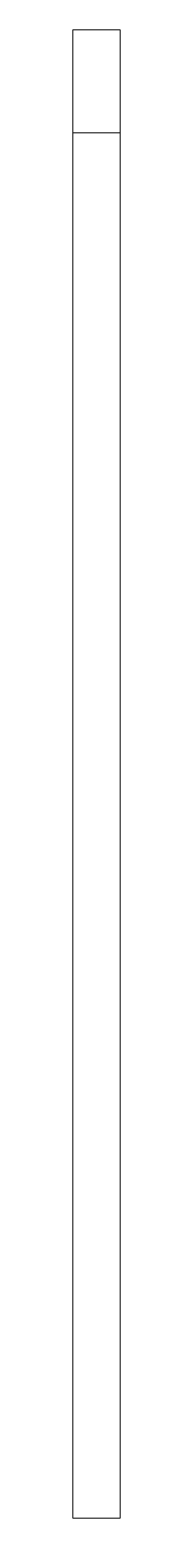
# Paper-space layout '_Right' of a CAD drawing. Header units: inches. Extents: x -0.19 to 0, y 0 to 5.91.
import ezdxf

# ---------------------------------------------------------------- set-up
doc = ezdxf.new("R2010")
doc.units = ezdxf.units.IN
doc.header["$MEASUREMENT"] = 0

psp = doc.layouts.new('_Right')

# ---------------------------------------------------------------- linework, layer by layer
at = {"color": 7, "linetype": 'Continuous', "lineweight": 15}
for p, q in [((-0.1875, 0), (-0.1875, 5.9088)), ((-0.1875, 5.9088), (0, 5.9088)), ((0, 0), (0, 5.9088)), ((-0.1875, 5.5), (0, 5.5)), ((-0.1875, 0), (0, 0))]:
    psp.add_line(p, q, dxfattribs=at)

doc.saveas('drawing.dxf')
